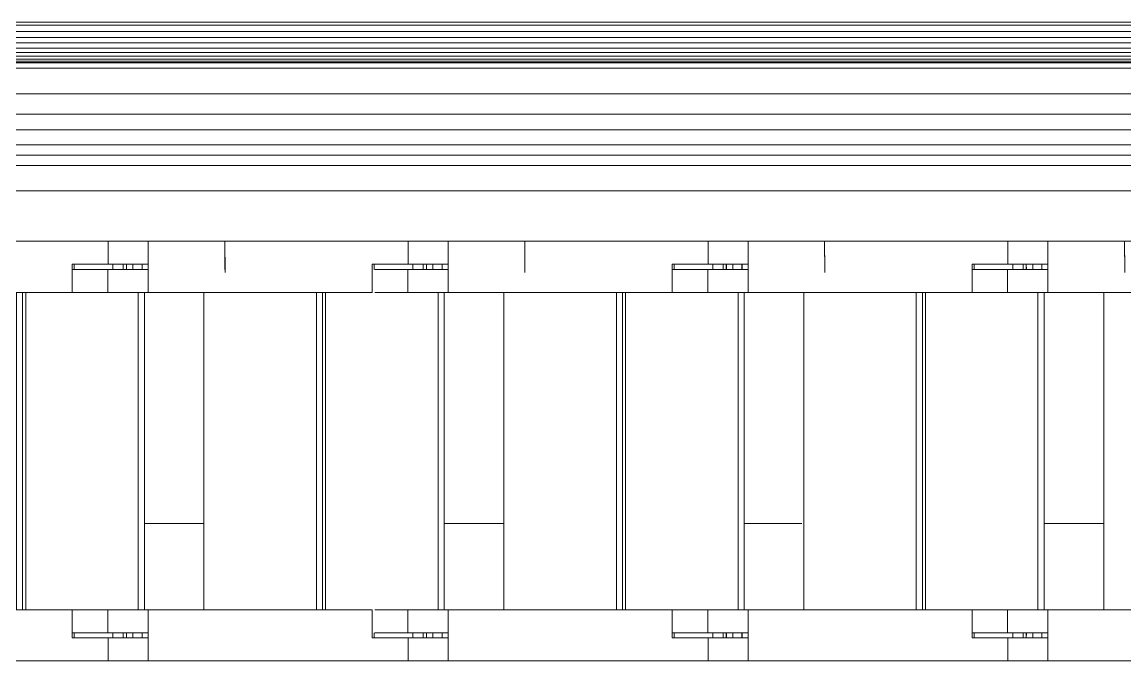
# Model space of a CAD drawing. Header units: inches. Extents: x -827 to 154, y -802 to 207.
# Drawn here: x -134.8 to -128.07, y -196.32 to -192.41 of the extents above; entities that cross this region are included whole.
import ezdxf

# ---------------------------------------------------------------- set-up
doc = ezdxf.new("R2010")
doc.units = ezdxf.units.IN
doc.header["$MEASUREMENT"] = 0
doc.layers.add('Layer0', color=7, linetype='Continuous', lineweight=9)
doc.layers.add('Shop_Sabre_RC-8_CNC_Router_skp', color=8, linetype='Continuous', lineweight=9)

# ---------------------------------------------------------------- blocks, each defined once
blk = doc.blocks.new('Shop_Sabre_RC-8_CNC_Router_skp_121-V58-Level 1')
at = {"layer": 'Layer0'}
for p, q in [((25.7802, 2.5625), (26.0246, 2.5625)), ((26.0246, 2.5625), (25.7802, 2.5625)), ((26.0246, 2.5625), (27.6107, 2.5625)), ((26.0246, 2.5625), (27.6107, 2.5625)), ((26.0246, 2.5625), (26.0246, 2.4219)), ((26.0246, 2.5625), (26.0246, 2.4219)), ((27.6107, 2.5625), (27.6107, 2.4063)), ((27.6107, 2.4063), (27.6107, 2.5625)), ((25.7802, 2.4219), (26.0246, 2.4219)), ((25.7802, 2.4219), (26.0246, 2.4219)), ((25.8173, 2.3906), (25.8173, 2.4219)), ((25.8173, 2.4219), (25.8173, 2.3906)), ((25.8737, 2.4219), (25.8737, 2.3906)), ((25.8737, 2.3906), (25.8737, 2.4219)), ((25.913, 2.3906), (25.913, 2.4219)), ((25.913, 2.4219), (25.913, 2.3906)), ((25.9324, 2.3906), (25.9324, 2.4219)), ((25.9324, 2.4219), (25.9324, 2.3906)), ((25.9954, 2.4219), (25.9954, 2.3906)), ((25.9954, 2.4219), (25.9954, 2.3906)), ((26.0246, 2.4219), (26.2381, 2.4219)), ((26.0246, 2.4219), (26.2381, 2.4219)), ((26.2437, 2.4219), (26.0246, 2.4219)), ((26.2315, 2.3906), (26.2315, 2.4219)), ((26.2315, 2.3906), (26.2315, 2.4219)), ((26.2381, 2.4219), (26.2437, 2.4219)), ((26.2437, 2.4219), (26.2381, 2.4219)), ((26.2437, 2.4219), (26.2437, 2.3906)), ((26.2437, 2.4219), (26.2437, 2.3906)), ((26.2437, 2.3906), (26.2437, 2.25)), ((26.2437, 2.3906), (26.2437, 2.25)), ((27.6107, 2.3906), (27.6107, 2.4063)), ((27.6107, 2.4063), (27.6107, 2.3906)), ((27.6107, 2.3906), (27.8569, 2.3906)), ((27.6107, 2.3906), (27.6107, 2.3693)), ((27.8569, 2.3906), (27.6107, 2.3906)), ((27.6107, 2.3906), (27.6107, 2.3693)), ((27.6107, 2.25), (27.6107, 2.3693)), ((27.6107, 2.3693), (27.6107, 2.25)), ((27.6107, 2.3693), (27.6107, 2.25)), ((27.6475, 2.3906), (27.6476, 2.4219)), ((27.6476, 2.4219), (27.6475, 2.3906)), ((27.7037, 2.3906), (27.7038, 2.4219)), ((27.7038, 2.4219), (27.7037, 2.3906)), ((27.7429, 2.4219), (27.7428, 2.3906)), ((27.7429, 2.4219), (27.7428, 2.3906)), ((27.7629, 2.4219), (27.7629, 2.3906)), ((27.8569, 2.25), (27.8569, 2.3906)), ((27.8569, 2.3906), (28.0742, 2.3906)), ((27.8569, 2.3906), (28.0742, 2.3906)), ((27.8569, 2.3906), (27.8569, 2.25)), ((26.5966, 2.25), (26.2437, 2.25)), ((26.2437, 2.25), (26.5966, 2.25)), ((26.2437, 2.25), (27.6107, 2.25)), ((26.2437, 2.25), (27.2831, 2.25)), ((27.2831, 2.25), (26.5966, 2.25)), ((27.2831, 2.25), (26.5966, 2.25)), ((27.2831, 2.25), (27.6107, 2.25)), ((27.6107, 2.25), (27.2831, 2.25)), ((27.6107, 2.25), (27.8569, 2.25)), ((27.8569, 2.25), (27.6107, 2.25)), ((27.8569, 2.25), (28.0742, 2.25)), ((28.0742, 2.25), (27.8569, 2.25))]:
    blk.add_line(p, q, dxfattribs=at)
blk = doc.blocks.new('Shop_Sabre_RC-8_CNC_Router_skp_120-V59-Level 1')
at = {"layer": 'Layer0'}
for p, q in [((26.2437, 0.3125), (27.6107, 0.3125)), ((26.2437, 0.3125), (26.2437, 0.1719)), ((27.6107, 0.3125), (26.2437, 0.3125)), ((26.2437, 0.3125), (26.2437, 0.1719)), ((27.6107, 0.1932), (27.6107, 0.3125)), ((27.6107, 0.1932), (27.6107, 0.3125)), ((27.6107, 0.3125), (27.8569, 0.3125)), ((27.6107, 0.3125), (27.6107, 0.1932)), ((27.6107, 0.3125), (27.8569, 0.3125)), ((27.8569, 0.1719), (27.8569, 0.3125)), ((27.8569, 0.3125), (28.0742, 0.3125)), ((27.8569, 0.3125), (28.0742, 0.3125)), ((27.8569, 0.3125), (27.8569, 0.1719)), ((25.7802, 0.1406), (26.0246, 0.1406)), ((26.0246, 0.1406), (25.7802, 0.1406)), ((25.8173, 0.1719), (25.8173, 0.1406)), ((25.8173, 0.1406), (25.8173, 0.1719)), ((25.8737, 0.1406), (25.8737, 0.1719)), ((25.8737, 0.1719), (25.8737, 0.1406)), ((25.913, 0.1719), (25.913, 0.1406)), ((25.913, 0.1719), (25.913, 0.1406)), ((25.9324, 0.1719), (25.9324, 0.1406)), ((25.9324, 0.1406), (25.9324, 0.1719)), ((25.9954, 0.1719), (25.9954, 0.1406)), ((25.9954, 0.1719), (25.9954, 0.1406)), ((26.0246, 0.1406), (26.2381, 0.1406)), ((26.2381, 0.1406), (26.0246, 0.1406)), ((26.0246, 0.1406), (26.0246, 0)), ((26.0246, 0.1406), (26.0246, 0)), ((26.2315, 0.1406), (26.2315, 0.1719)), ((26.2315, 0.1406), (26.2315, 0.1719)), ((26.2381, 0.1406), (26.2437, 0.1406)), ((26.2437, 0.1406), (26.2381, 0.1406)), ((26.2437, 0.1719), (26.2437, 0.1406)), ((26.2437, 0.1719), (26.2437, 0.1406)), ((27.1433, 0), (27.1416, 0.1912)), ((27.1433, 0), (27.142, 0.1719)), ((27.6107, 0.1932), (27.6107, 0.1719)), ((27.6107, 0.1932), (27.6107, 0.1719)), ((27.6107, 0.1719), (27.6107, 0.1563)), ((27.6107, 0.1719), (27.8569, 0.1719)), ((27.6107, 0.1719), (27.6107, 0.1563)), ((27.8569, 0.1719), (27.6107, 0.1719)), ((27.6107, 0), (27.6107, 0.1563)), ((27.6107, 0.1563), (27.6107, 0)), ((27.6476, 0.1406), (27.6475, 0.1719)), ((27.6475, 0.1719), (27.6476, 0.1406)), ((27.7037, 0.1719), (27.7038, 0.1406)), ((27.7038, 0.1406), (27.7037, 0.1719)), ((27.7429, 0.1406), (27.7428, 0.1719)), ((27.7428, 0.1719), (27.7429, 0.1406)), ((27.7629, 0.1719), (27.7629, 0.1406)), ((27.8569, 0.1719), (28.0742, 0.1719)), ((28.0742, 0.1719), (27.8569, 0.1719)), ((25.7802, 0), (26.0246, 0)), ((25.7802, 0), (26.0246, 0)), ((27.6107, 0), (26.0246, 0)), ((26.0246, 0), (27.6107, 0))]:
    blk.add_line(p, q, dxfattribs=at)
blk = doc.blocks.new('Shop_Sabre_RC-8_CNC_Router_skp_119-V61-Level 1')
at = {"layer": 'Layer0'}
for p, q in [((23.9729, 2.25), (23.9729, 0.3125)), ((23.9729, 2.25), (23.9729, 0.3125)), ((24.0107, 0.3125), (24.0107, 2.25)), ((24.0107, 0.3125), (24.0107, 2.25)), ((24.6971, 2.25), (24.6971, 0.3125)), ((24.6971, 2.25), (24.6971, 0.3125)), ((24.7158, 2.25), (24.7158, 0.3125)), ((24.7158, 2.25), (24.7158, 0.3125)), ((24.7535, 0.3125), (24.7535, 2.25)), ((24.7535, 0.3125), (24.7535, 2.25)), ((25.44, 2.25), (25.44, 0.3125)), ((25.44, 2.25), (25.44, 0.3125))]:
    blk.add_line(p, q, dxfattribs=at)
for name in ['Shop_Sabre_RC-8_CNC_Router_skp_121-V58-Level 1', 'Shop_Sabre_RC-8_CNC_Router_skp_120-V59-Level 1']:
    blk.add_blockref(name, (-1.8305, 0))
blk = doc.blocks.new('Shop_Sabre_RC-8_CNC_Router_skp_121-V68-Level 1')
at = {"layer": 'Layer0'}
for p, q in [((9.3282, 2.5625), (9.5725, 2.5625)), ((9.5725, 2.5625), (9.3282, 2.5625)), ((9.5725, 2.5625), (11.1587, 2.5625)), ((9.5725, 2.5625), (11.1587, 2.5625)), ((9.5725, 2.5625), (9.5725, 2.4219)), ((9.5725, 2.5625), (9.5725, 2.4219)), ((11.1587, 2.5625), (11.1587, 2.4063)), ((11.1587, 2.4063), (11.1587, 2.5625)), ((9.3282, 2.4219), (9.5725, 2.4219)), ((9.3282, 2.4219), (9.5725, 2.4219)), ((9.3653, 2.3906), (9.3653, 2.4219)), ((9.3653, 2.4219), (9.3653, 2.3906)), ((9.4217, 2.4219), (9.4217, 2.3906)), ((9.4217, 2.3906), (9.4217, 2.4219)), ((9.4609, 2.3906), (9.4609, 2.4219)), ((9.4609, 2.4219), (9.4609, 2.3906)), ((9.4803, 2.3906), (9.4803, 2.4219)), ((9.4803, 2.4219), (9.4803, 2.3906)), ((9.5433, 2.4219), (9.5433, 2.3906)), ((9.5433, 2.4219), (9.5433, 2.3906)), ((9.5725, 2.4219), (9.786, 2.4219)), ((9.5725, 2.4219), (9.786, 2.4219)), ((9.7916, 2.4219), (9.5725, 2.4219)), ((9.7794, 2.3906), (9.7794, 2.4219)), ((9.7794, 2.3906), (9.7794, 2.4219)), ((9.786, 2.4219), (9.7916, 2.4219)), ((9.7916, 2.4219), (9.786, 2.4219)), ((9.7916, 2.4219), (9.7916, 2.3906)), ((9.7916, 2.4219), (9.7916, 2.3906)), ((9.7916, 2.3906), (9.7916, 2.25)), ((9.7916, 2.3906), (9.7916, 2.25)), ((11.1587, 2.3906), (11.1587, 2.4063)), ((11.1587, 2.4063), (11.1587, 2.3906)), ((11.1587, 2.3906), (11.4048, 2.3906)), ((11.1587, 2.3906), (11.1587, 2.3693)), ((11.4048, 2.3906), (11.1587, 2.3906)), ((11.1587, 2.3906), (11.1587, 2.3693)), ((11.1587, 2.25), (11.1587, 2.3693)), ((11.1587, 2.3693), (11.1587, 2.25)), ((11.1587, 2.3693), (11.1587, 2.25)), ((11.1954, 2.3906), (11.1955, 2.4219)), ((11.1955, 2.4219), (11.1954, 2.3906)), ((11.2516, 2.3906), (11.2517, 2.4219)), ((11.2517, 2.4219), (11.2516, 2.3906)), ((11.2908, 2.4219), (11.2907, 2.3906)), ((11.2908, 2.4219), (11.2907, 2.3906)), ((11.3108, 2.4219), (11.3108, 2.3906)), ((11.4048, 2.25), (11.4048, 2.3906)), ((11.4048, 2.3906), (11.6065, 2.3906)), ((11.4048, 2.3906), (11.6065, 2.3906)), ((11.4048, 2.3906), (11.4048, 2.25)), ((10.1445, 2.25), (9.7916, 2.25)), ((9.7916, 2.25), (10.1445, 2.25)), ((9.7916, 2.25), (11.1587, 2.25)), ((9.7916, 2.25), (10.831, 2.25)), ((10.831, 2.25), (10.1445, 2.25)), ((10.831, 2.25), (10.1445, 2.25)), ((10.831, 2.25), (11.1587, 2.25)), ((11.1587, 2.25), (10.831, 2.25)), ((11.1587, 2.25), (11.4048, 2.25)), ((11.4048, 2.25), (11.1587, 2.25)), ((11.4048, 2.25), (11.6065, 2.25)), ((11.6065, 2.25), (11.4048, 2.25))]:
    blk.add_line(p, q, dxfattribs=at)
blk = doc.blocks.new('Shop_Sabre_RC-8_CNC_Router_skp_120-V69-Level 1')
at = {"layer": 'Layer0'}
for p, q in [((9.7916, 0.3125), (11.1587, 0.3125)), ((9.7916, 0.3125), (9.7916, 0.1719)), ((11.1587, 0.3125), (9.7916, 0.3125)), ((9.7916, 0.3125), (9.7916, 0.1719)), ((11.1587, 0.1932), (11.1587, 0.3125)), ((11.1587, 0.1932), (11.1587, 0.3125)), ((11.1587, 0.3125), (11.4048, 0.3125)), ((11.1587, 0.3125), (11.1587, 0.1932)), ((11.1587, 0.3125), (11.4048, 0.3125)), ((11.4048, 0.1719), (11.4048, 0.3125)), ((11.4048, 0.3125), (11.6065, 0.3125)), ((11.4048, 0.3125), (11.6065, 0.3125)), ((11.4048, 0.3125), (11.4048, 0.1719)), ((9.3282, 0.1406), (9.5725, 0.1406)), ((9.5725, 0.1406), (9.3282, 0.1406)), ((9.3653, 0.1719), (9.3653, 0.1406)), ((9.3653, 0.1406), (9.3653, 0.1719)), ((9.4217, 0.1406), (9.4217, 0.1719)), ((9.4217, 0.1719), (9.4217, 0.1406)), ((9.4609, 0.1719), (9.4609, 0.1406)), ((9.4609, 0.1719), (9.4609, 0.1406)), ((9.4803, 0.1719), (9.4803, 0.1406)), ((9.4803, 0.1406), (9.4803, 0.1719)), ((9.5433, 0.1719), (9.5433, 0.1406)), ((9.5433, 0.1719), (9.5433, 0.1406)), ((9.5725, 0.1406), (9.786, 0.1406)), ((9.786, 0.1406), (9.5725, 0.1406)), ((9.5725, 0.1406), (9.5725, 0)), ((9.5725, 0.1406), (9.5725, 0)), ((9.7794, 0.1406), (9.7794, 0.1719)), ((9.7794, 0.1406), (9.7794, 0.1719)), ((9.786, 0.1406), (9.7916, 0.1406)), ((9.7916, 0.1406), (9.786, 0.1406)), ((9.7916, 0.1719), (9.7916, 0.1406)), ((9.7916, 0.1719), (9.7916, 0.1406)), ((10.6913, 0), (10.6895, 0.1912)), ((10.6913, 0), (10.6899, 0.1719)), ((11.1587, 0.1932), (11.1587, 0.1719)), ((11.1587, 0.1932), (11.1587, 0.1719)), ((11.1587, 0.1719), (11.1587, 0.1563)), ((11.1587, 0.1719), (11.4048, 0.1719)), ((11.1587, 0.1719), (11.1587, 0.1563)), ((11.4048, 0.1719), (11.1587, 0.1719)), ((11.1587, 0), (11.1587, 0.1563)), ((11.1587, 0.1563), (11.1587, 0)), ((11.1955, 0.1406), (11.1954, 0.1719)), ((11.1954, 0.1719), (11.1955, 0.1406)), ((11.2516, 0.1719), (11.2517, 0.1406)), ((11.2517, 0.1406), (11.2516, 0.1719)), ((11.2908, 0.1406), (11.2907, 0.1719)), ((11.2907, 0.1719), (11.2908, 0.1406)), ((11.3108, 0.1719), (11.3108, 0.1406)), ((11.4048, 0.1719), (11.6065, 0.1719)), ((11.6065, 0.1719), (11.4048, 0.1719)), ((9.3282, 0), (9.5725, 0)), ((9.3282, 0), (9.5725, 0)), ((11.1587, 0), (9.5725, 0)), ((9.5725, 0), (11.1587, 0))]:
    blk.add_line(p, q, dxfattribs=at)
blk = doc.blocks.new('Shop_Sabre_RC-8_CNC_Router_skp_119-V70-Level 1')
at = {"layer": 'Layer0'}
for p, q in [((9.3514, 2.25), (9.3514, 0.3125)), ((9.3514, 2.25), (9.3514, 0.3125)), ((9.3891, 0.3125), (9.3891, 2.25)), ((9.3891, 0.3125), (9.3891, 2.25)), ((10.0756, 2.25), (10.0756, 0.3125)), ((10.0756, 2.25), (10.0756, 0.3125)), ((10.0942, 2.25), (10.0942, 0.3125)), ((10.0942, 2.25), (10.0942, 0.3125)), ((10.1319, 0.3125), (10.1319, 2.25)), ((10.1319, 0.3125), (10.1319, 2.25)), ((10.8184, 2.25), (10.8184, 0.3125)), ((10.8184, 2.25), (10.8184, 0.3125))]:
    blk.add_line(p, q, dxfattribs=at)
for name in ['Shop_Sabre_RC-8_CNC_Router_skp_121-V68-Level 1', 'Shop_Sabre_RC-8_CNC_Router_skp_120-V69-Level 1']:
    blk.add_blockref(name, (0, 0))
blk = doc.blocks.new('Shop_Sabre_RC-8_CNC_Router_skp_121-V74-Level 1')
at = {"layer": 'Layer0'}
for p, q in [((12.9892, 2.5625), (13.2335, 2.5625)), ((13.2335, 2.5625), (12.9892, 2.5625)), ((13.2335, 2.5625), (14.8197, 2.5625)), ((13.2335, 2.5625), (14.8197, 2.5625)), ((13.2335, 2.5625), (13.2335, 2.4219)), ((13.2335, 2.5625), (13.2335, 2.4219)), ((14.8197, 2.5625), (14.8197, 2.4063)), ((14.8197, 2.4063), (14.8197, 2.5625)), ((12.9892, 2.4219), (13.2335, 2.4219)), ((12.9892, 2.4219), (13.2335, 2.4219)), ((13.0263, 2.3906), (13.0263, 2.4219)), ((13.0263, 2.4219), (13.0263, 2.3906)), ((13.0827, 2.4219), (13.0827, 2.3906)), ((13.0827, 2.3906), (13.0827, 2.4219)), ((13.1219, 2.3906), (13.1219, 2.4219)), ((13.1219, 2.4219), (13.1219, 2.3906)), ((13.1413, 2.3906), (13.1413, 2.4219)), ((13.1413, 2.4219), (13.1413, 2.3906)), ((13.2043, 2.4219), (13.2043, 2.3906)), ((13.2043, 2.4219), (13.2043, 2.3906)), ((13.2335, 2.4219), (13.447, 2.4219)), ((13.2335, 2.4219), (13.447, 2.4219)), ((13.4526, 2.4219), (13.2335, 2.4219)), ((13.4404, 2.3906), (13.4404, 2.4219)), ((13.4404, 2.3906), (13.4404, 2.4219)), ((13.447, 2.4219), (13.4526, 2.4219)), ((13.4526, 2.4219), (13.447, 2.4219)), ((13.4526, 2.4219), (13.4526, 2.3906)), ((13.4526, 2.4219), (13.4526, 2.3906)), ((13.4526, 2.3906), (13.4526, 2.25)), ((13.4526, 2.3906), (13.4526, 2.25)), ((14.8197, 2.3906), (14.8197, 2.4063)), ((14.8197, 2.4063), (14.8197, 2.3906)), ((14.8197, 2.3906), (15.0658, 2.3906)), ((14.8197, 2.3906), (14.8197, 2.3693)), ((15.0658, 2.3906), (14.8197, 2.3906)), ((14.8197, 2.3906), (14.8197, 2.3693)), ((14.8197, 2.25), (14.8197, 2.3693)), ((14.8197, 2.3693), (14.8197, 2.25)), ((14.8197, 2.3693), (14.8197, 2.25)), ((14.8564, 2.3906), (14.8565, 2.4219)), ((14.8565, 2.4219), (14.8564, 2.3906)), ((14.9126, 2.3906), (14.9127, 2.4219)), ((14.9127, 2.4219), (14.9126, 2.3906)), ((14.9518, 2.4219), (14.9517, 2.3906)), ((14.9518, 2.4219), (14.9517, 2.3906)), ((14.9712, 2.4219), (14.971, 2.3906)), ((14.971, 2.3906), (14.9712, 2.4219)), ((14.9718, 2.4219), (14.9718, 2.3906)), ((15.0658, 2.25), (15.0658, 2.3906)), ((15.0658, 2.3906), (15.2634, 2.3906)), ((15.0658, 2.3906), (15.2634, 2.3906)), ((15.0658, 2.3906), (15.0658, 2.25)), ((13.8055, 2.25), (13.4526, 2.25)), ((13.4526, 2.25), (13.8055, 2.25)), ((13.4526, 2.25), (14.8197, 2.25)), ((13.4526, 2.25), (14.492, 2.25)), ((14.492, 2.25), (13.8055, 2.25)), ((14.492, 2.25), (13.8055, 2.25)), ((14.492, 2.25), (14.8197, 2.25)), ((14.8197, 2.25), (14.492, 2.25)), ((14.8197, 2.25), (15.0658, 2.25)), ((15.0658, 2.25), (14.8197, 2.25)), ((15.0658, 2.25), (15.2634, 2.25)), ((15.2634, 2.25), (15.0658, 2.25))]:
    blk.add_line(p, q, dxfattribs=at)
blk = doc.blocks.new('Shop_Sabre_RC-8_CNC_Router_skp_120-V75-Level 1')
at = {"layer": 'Layer0'}
for p, q in [((13.4526, 0.3125), (14.8197, 0.3125)), ((13.4526, 0.3125), (13.4526, 0.1719)), ((14.8197, 0.3125), (13.4526, 0.3125)), ((13.4526, 0.3125), (13.4526, 0.1719)), ((14.8197, 0.1932), (14.8197, 0.3125)), ((14.8197, 0.1932), (14.8197, 0.3125)), ((14.8197, 0.3125), (15.0658, 0.3125)), ((14.8197, 0.3125), (14.8197, 0.1932)), ((14.8197, 0.3125), (15.0658, 0.3125)), ((15.0658, 0.1719), (15.0658, 0.3125)), ((15.0658, 0.3125), (15.2634, 0.3125)), ((15.0658, 0.3125), (15.2634, 0.3125)), ((15.0658, 0.3125), (15.0658, 0.1719)), ((12.9892, 0.1406), (13.2335, 0.1406)), ((13.2335, 0.1406), (12.9892, 0.1406)), ((13.0263, 0.1719), (13.0263, 0.1406)), ((13.0263, 0.1406), (13.0263, 0.1719)), ((13.0827, 0.1406), (13.0827, 0.1719)), ((13.0827, 0.1719), (13.0827, 0.1406)), ((13.1219, 0.1719), (13.1219, 0.1406)), ((13.1219, 0.1719), (13.1219, 0.1406)), ((13.1413, 0.1719), (13.1413, 0.1406)), ((13.1413, 0.1406), (13.1413, 0.1719)), ((13.2043, 0.1719), (13.2043, 0.1406)), ((13.2043, 0.1719), (13.2043, 0.1406)), ((13.2335, 0.1406), (13.447, 0.1406)), ((13.447, 0.1406), (13.2335, 0.1406)), ((13.2335, 0.1406), (13.2335, 0)), ((13.2335, 0.1406), (13.2335, 0)), ((13.4404, 0.1406), (13.4404, 0.1719)), ((13.4404, 0.1406), (13.4404, 0.1719)), ((13.447, 0.1406), (13.4526, 0.1406)), ((13.4526, 0.1406), (13.447, 0.1406)), ((13.4526, 0.1719), (13.4526, 0.1406)), ((13.4526, 0.1719), (13.4526, 0.1406)), ((14.3523, 0), (14.3505, 0.1912)), ((14.3523, 0), (14.3509, 0.1719)), ((14.8197, 0.1932), (14.8197, 0.1719)), ((14.8197, 0.1932), (14.8197, 0.1719)), ((14.8197, 0.1719), (14.8197, 0.1563)), ((14.8197, 0.1719), (15.0658, 0.1719)), ((14.8197, 0.1719), (14.8197, 0.1563)), ((15.0658, 0.1719), (14.8197, 0.1719)), ((14.8197, 0), (14.8197, 0.1563)), ((14.8197, 0.1563), (14.8197, 0)), ((14.8565, 0.1406), (14.8564, 0.1719)), ((14.8564, 0.1719), (14.8565, 0.1406)), ((14.9126, 0.1719), (14.9127, 0.1406)), ((14.9127, 0.1406), (14.9126, 0.1719)), ((14.9518, 0.1406), (14.9517, 0.1719)), ((14.9517, 0.1719), (14.9518, 0.1406)), ((14.9712, 0.1406), (14.971, 0.1719)), ((14.971, 0.1719), (14.9712, 0.1406)), ((14.9718, 0.1719), (14.9718, 0.1406)), ((15.0658, 0.1719), (15.2634, 0.1719)), ((15.2634, 0.1719), (15.0658, 0.1719)), ((12.9892, 0), (13.2335, 0)), ((12.9892, 0), (13.2335, 0)), ((14.8197, 0), (13.2335, 0)), ((13.2335, 0), (14.8197, 0))]:
    blk.add_line(p, q, dxfattribs=at)
blk = doc.blocks.new('Shop_Sabre_RC-8_CNC_Router_skp_119-V76-Level 1')
at = {"layer": 'Layer0'}
for p, q in [((13.0124, 2.25), (13.0124, 0.3125)), ((13.0124, 2.25), (13.0124, 0.3125)), ((13.0501, 0.3125), (13.0501, 2.25)), ((13.0501, 0.3125), (13.0501, 2.25)), ((13.7366, 2.25), (13.7366, 0.3125)), ((13.7366, 2.25), (13.7366, 0.3125)), ((13.7552, 2.25), (13.7552, 0.3125)), ((13.7552, 2.25), (13.7552, 0.3125)), ((13.7929, 0.3125), (13.7929, 2.25)), ((13.7929, 0.3125), (13.7929, 2.25)), ((14.4794, 2.25), (14.4794, 0.3125)), ((14.4794, 2.25), (14.4794, 0.3125))]:
    blk.add_line(p, q, dxfattribs=at)
for name in ['Shop_Sabre_RC-8_CNC_Router_skp_121-V74-Level 1', 'Shop_Sabre_RC-8_CNC_Router_skp_120-V75-Level 1']:
    blk.add_blockref(name, (0, 0))
blk = doc.blocks.new('Shop_Sabre_RC-8_CNC_Router_skp_157-402896-Level 1')
for name, p in [('Shop_Sabre_RC-8_CNC_Router_skp_119-V61-Level 1', (-18.2826, 0)), ('Shop_Sabre_RC-8_CNC_Router_skp_119-V61-Level 1', (-16.4521, 0)), ('Shop_Sabre_RC-8_CNC_Router_skp_119-V70-Level 1', (0, 0)), ('Shop_Sabre_RC-8_CNC_Router_skp_119-V61-Level 1', (-12.7911, 0)), ('Shop_Sabre_RC-8_CNC_Router_skp_119-V76-Level 1', (0, 0))]:
    blk.add_blockref(name, p)
blk = doc.blocks.new('Shop_Sabre_RC-8_CNC_Router_skp_156-402895-Level 1')
blk.add_blockref('Shop_Sabre_RC-8_CNC_Router_skp_157-402896-Level 1', (0, 0))
blk = doc.blocks.new('Shop_Sabre_RC-8_CNC_Router_skp_148-402887-Level 1')
at = {"layer": 'Layer0'}
for p, q in [((38.7826, 0), (39.1461, 0)), ((40.6131, 0), (40.9766, 0)), ((42.4436, 0), (42.7946, 0)), ((44.2741, 0), (44.6376, 0)), ((38.7826, 0), (39.1461, 0)), ((40.6131, 0), (40.9766, 0)), ((42.4436, 0), (42.7946, 0)), ((44.2741, 0), (44.6376, 0))]:
    blk.add_line(p, q, dxfattribs=at)
blk = doc.blocks.new('Shop_Sabre_RC-8_CNC_Router_skp_135-402874-Level 1')
at = {"layer": 'Layer0'}
blk.add_line((57.6229, 59.75), (99.875, 59.75), dxfattribs=at)
blk.add_line((57.6229, 59.75), (99.875, 59.75), dxfattribs=at)
blk = doc.blocks.new('Shop_Sabre_RC-8_CNC_Router_skp_111-402850-Level 1')
at = {"layer": 'Layer0'}
for p, q in [((49.875, 0), (0, 0)), ((0, 0), (49.875, 0))]:
    blk.add_line(p, q, dxfattribs=at)
blk = doc.blocks.new('Shop_Sabre_RC-8_CNC_Router_skp_108-402847-Level 1')
at = {"layer": 'Layer0'}
for p, q in [((58, 0.625), (110.875, 0.625)), ((110.875, 0.625), (58, 0.625)), ((58, 0.5625), (110.875, 0.5625)), ((58, 0.5625), (110.875, 0.5625)), ((110.875, 0.5), (58, 0.5)), ((58, 0.5), (110.875, 0.5)), ((58, 0.4091), (110.875, 0.4091)), ((58, 0.4091), (110.875, 0.4091)), ((110.875, 0.3125), (57.4979, 0.3125)), ((110.875, 0.3125), (57.4979, 0.3125)), ((57.4979, 0.1875), (103.2224, 0.1875)), ((57.4979, 0.1875), (103.2224, 0.1875)), ((103.0746, 0.0312), (57.4979, 0.0312)), ((57.4979, 0.0312), (103.0746, 0.0312))]:
    blk.add_line(p, q, dxfattribs=at)
blk = doc.blocks.new('Shop_Sabre_RC-8_CNC_Router_skp_16-402755-Level 1')
at = {"layer": 'Layer0'}
for p, q in [((110.125, 60), (57.6229, 60)), ((110.125, 60), (57.6229, 60)), ((57.6229, 59.9973), (110.125, 59.9973)), ((57.6229, 59.9973), (110.125, 59.9973)), ((110.125, 59.9894), (57.6229, 59.9894)), ((110.125, 59.9894), (57.6229, 59.9894)), ((57.6229, 59.9762), (110.125, 59.9762)), ((57.6229, 59.9762), (110.125, 59.9762)), ((110.125, 59.9581), (57.6229, 59.9581)), ((110.125, 59.9581), (57.6229, 59.9581)), ((57.6229, 59.9354), (110.125, 59.9354)), ((110.125, 59.9354), (57.6229, 59.9354)), ((57.6229, 59.9085), (110.125, 59.9085)), ((110.125, 59.9085), (57.6229, 59.9085)), ((57.6229, 59.8777), (110.125, 59.8777)), ((110.125, 59.8777), (57.6229, 59.8777)), ((110.125, 59.8438), (57.6229, 59.8438)), ((57.6229, 59.8438), (110.125, 59.8438)), ((110.125, 59.8071), (57.6229, 59.8071)), ((57.6229, 59.8071), (110.125, 59.8071)), ((110.125, 59.7684), (57.6229, 59.7684)), ((57.6229, 59.7684), (110.125, 59.7684))]:
    blk.add_line(p, q, dxfattribs=at)
blk = doc.blocks.new('Shop_Sabre_RC-8_CNC_Router_skp_13-402752-Level 1')
blk.add_blockref('Shop_Sabre_RC-8_CNC_Router_skp_16-402755-Level 1', (0, 0))
blk = doc.blocks.new('Shop_Sabre_RC-8_CNC_Router_skp_1-402740-Level 1')
for name, p in [('Shop_Sabre_RC-8_CNC_Router_skp_156-402895-Level 1', (56.6425, 61.0887)), ('Shop_Sabre_RC-8_CNC_Router_skp_108-402847-Level 1', (0.125, 60)), ('Shop_Sabre_RC-8_CNC_Router_skp_13-402752-Level 1', (0, 0)), ('Shop_Sabre_RC-8_CNC_Router_skp_135-402874-Level 1', (0, 0))]:
    blk.add_blockref(name, p)
at = {"rotation": 180}
blk.add_blockref('Shop_Sabre_RC-8_CNC_Router_skp_148-402887-Level 1', (108.4375, 62.8125), dxfattribs=at)
at = {"zscale": -1, "rotation": 180}
blk.add_blockref('Shop_Sabre_RC-8_CNC_Router_skp_111-402850-Level 1', (108, 60.7812), dxfattribs=at)
blk = doc.blocks.new('Shop_Sabre_RC-8_CNC_Router_skp-402726-Level 1')
blk.add_blockref('Shop_Sabre_RC-8_CNC_Router_skp_1-402740-Level 1', (0, 0))

msp = doc.modelspace()

# ---------------------------------------------------------------- block references
at = {"layer": 'Shop_Sabre_RC-8_CNC_Router_skp', "color": 7, "rotation": 180}
msp.add_blockref('Shop_Sabre_RC-8_CNC_Router_skp-402726-Level 1', (-64.395614, -132.663924), dxfattribs=at)

doc.saveas('drawing.dxf')
